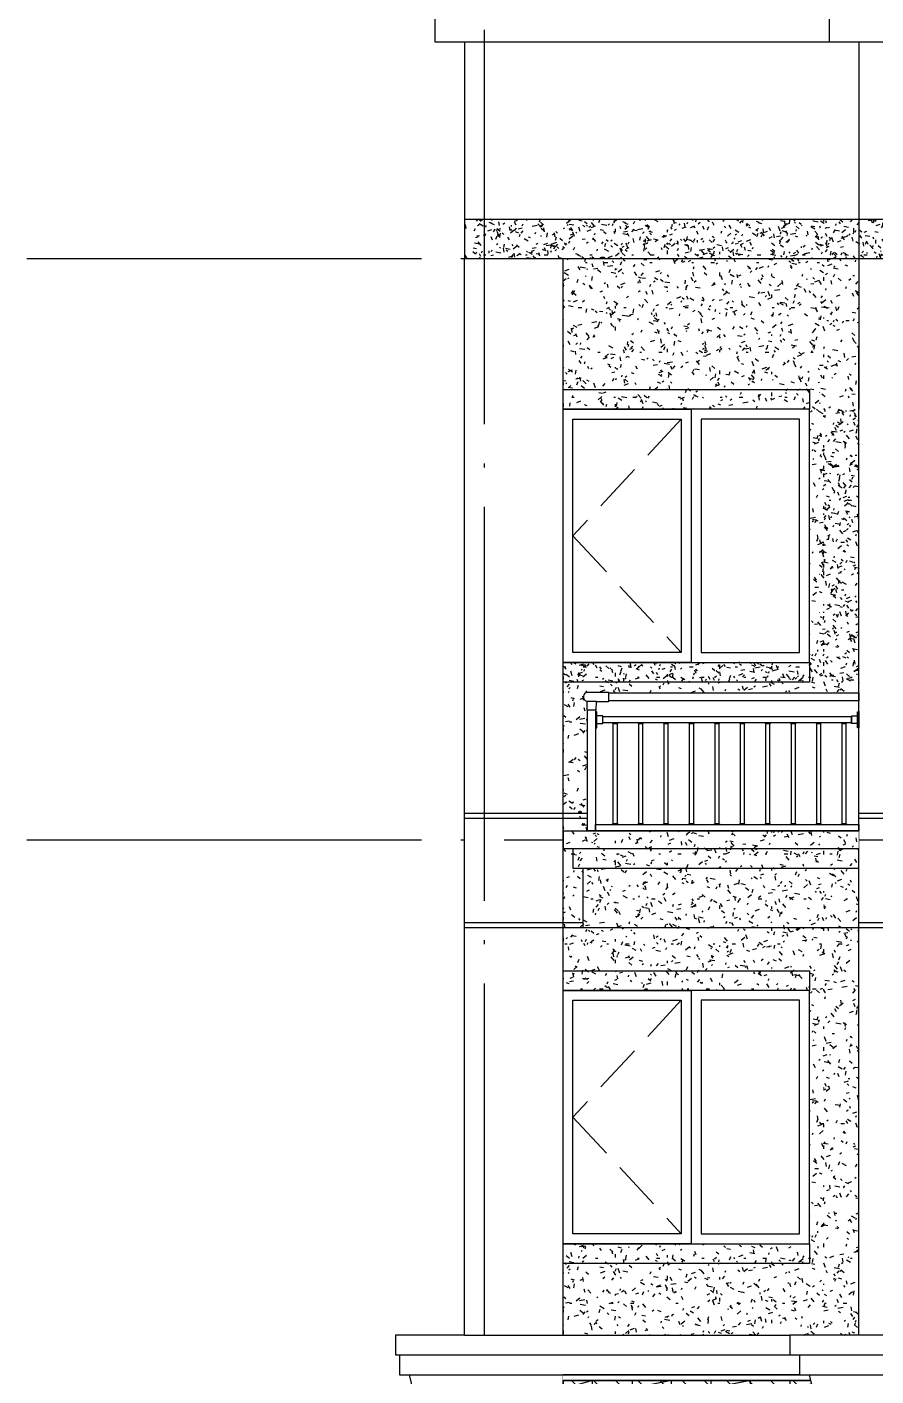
# Model space of a CAD drawing. Extents: x -12446 to 284554, y -295110 to 165007.
# Drawn here: x -714 to 3591, y -210926 to -204079 of the extents above; entities that cross this region are included whole.
import ezdxf
from ezdxf.xclip import XClip

# ---------------------------------------------------------------- set-up
doc = ezdxf.new("R2010")
doc.units = 0
doc.header["$LTSCALE"] = 1000
doc.header["$XCLIPFRAME"] = 0
doc.linetypes.add('AX-14-E$0$AX-85-M02$0$DASH', pattern=[0.35, 0.25, -0.1])
doc.linetypes.add('AX-14-E$0$DOTE', pattern=[2.42, 2, -0.2, 0.02, -0.2])
doc.layers.get('0').update_dxf_attribs({"linetype": 'CONTINUOUS'})
for name, color, linetype in [('A-Anno-Note', 241, 'CONTINUOUS'), ('AX-14-comp-tc$0$A-Detl-Patt', 8, 'CONTINUOUS'), ('AX-14-comp-tc$0$AX-T-LMCZ-Z$0$AX-13-E01-E03$0$A-Detl-Patt', 8, 'CONTINUOUS'), ('AX-14-comp-tc$0$灰褐色真石漆', 15, 'CONTINUOUS'), ('AX-14-E$0$A-Anno-Note', 241, 'CONTINUOUS'), ('AX-14-E$0$A-Detl-Fine', 152, 'CONTINUOUS'), ('AX-14-E$0$A-Detl-Medm', 40, 'CONTINUOUS'), ('AX-14-E$0$A-Detl-Patt', 8, 'CONTINUOUS'), ('AX-14-E$0$A-Detl-Thin', 131, 'CONTINUOUS'), ('AX-14-E$0$A-elev-FIXT', 9, 'CONTINUOUS'), ('AX-14-E$0$A-elev-HRAL', 61, 'CONTINUOUS'), ('AX-14-E$0$A-Elev-line3', 40, 'CONTINUOUS'), ('AX-14-E$0$A-Hatch-Part', 167, 'CONTINUOUS'), ('AX-14-E$0$栏杆型材', 82, 'CONTINUOUS'), ('AX-14-E$0$灰褐色真石漆', 15, 'CONTINUOUS'), ('AX-14-E$0$阳台栏杆扶手', 82, 'CONTINUOUS')]:
    doc.layers.add(name, color=color, linetype=linetype)
doc.layers.add('AX-14-E$0$A-Grid', color=222, linetype='AX-14-E$0$DOTE', plot=False)
pattern_1 = [(180, (0, 0), (-1e-14, -158.75), []), (180, (-79.38, 79.38), (-1e-14, -158.75), [79.375, -39.6875])]
pattern_2 = [(0, (-60267.77, -435782.6), (132, 228), [12, -201, 9, -87, 18, -213]), (10, (-60324.77, -435659.6), (80.67614, 285.3443), [21, -51, 27, -159, 15, -198]), (20, (-60354.77, -435755.6), (133.47095, 220.97625), [24, -165, 21, -123, 15, -96]), (30, (-60267.77, -435773.6), (-21.96926, 254.05187), [15, -99, 12, -147, 9, -195]), (40, (-60351.77, -435707.6), (33.83592, 216.370355), [12, -132, 9, -84, 24, -153]), (50, (-60306.77, -435815.6), (-80.24786, 235.7335), [6, -111, 15, -183, 18, -93]), (60, (-60297.77, -435794.6), (-99.47303, 223.70766), [15, -123, 6, -144, 12, -111]), (70, (-60330.77, -435830.6), (-109.89227, 215.58685), [9, -57, 18, -96, 12, -132]), (80, (-60315.77, -435653.6), (-208.56534, 164.71945), [21, -132, 9, -156, 18, -147]), (90, (-60297.77, -435782.6), (-264, 111), [18, -93, 12, -183, 6, -186]), (100, (-60345.77, -435689.6), (-247.97146, 145.1453), [21, -117, 18, -96, 21, -219]), (110, (-60366.77, -435860.6), (-240.44034, 81.69114), [24, -78, 12, -159, 18, -174]), (120, (-60447.77, -435824.6), (-286.64994, 28.49227), [15, -201, 18, -93, 21, -123]), (130, (-60381.77, -435890.6), (-279.10777, 71.26608), [9, -66, 12, -129, 24, -168]), (140, (-60471.77, -435650.6), (-220.59685, -34.20569), [18, -108, 21, -93, 12, -126]), (150, (-60222.77, -435908.6), (-204.82497, -120.76726), [12, -84, 24, -186, 21, -171]), (160, (-60420.77, -435740.6), (-237.90107, -162.4287), [18, -126, 15, -114, 12, -183]), (170, (-60402.77, -435812.6), (-215.64405, -169.12317), [27, -99, 18, -135, 24, -132])]

# ---------------------------------------------------------------- blocks, each defined once
blk = doc.blocks.new('AX-14-E$0$14141415YHTR4H54H56D')
at = {"layer": 'AX-14-E$0$A-Detl-Fine'}
for points in [[(100, 2900), (650, 2900), (650, 1715), (100, 1715)], [(1250, 2900), (750, 2900), (750, 1715), (1250, 1715)]]:
    blk.add_lwpolyline(points, close=True, dxfattribs=at)
at = {"layer": 'AX-14-E$0$A-Detl-Patt', "linetype": 'AX-14-E$0$AX-85-M02$0$DASH'}
blk.add_lwpolyline([(650, 2900), (100, 2307.5), (650, 1715)], dxfattribs=at)
at = {"layer": 'AX-14-E$0$A-Detl-Thin'}
blk.add_line((-450, 765), (-450, 3715), dxfattribs=at)
blk.add_lwpolyline([(1550, 320), (1550, 3270)], dxfattribs=at)
for points in [[(50, 3050), (1300, 3050), (1300, 2950), (50, 2950)], [(50, 2950), (700, 2950), (700, 1665), (50, 1665)], [(1300, 2950), (700, 2950), (700, 1665), (1300, 1665)], [(50, 1665), (1300, 1665), (1300, 1565), (50, 1565)]]:
    blk.add_lwpolyline(points, close=True, dxfattribs=at)
blk = doc.blocks.new('AX-14-E$0$4080转角立图')
at = {"layer": 'AX-14-E$0$A-elev-FIXT', "linetype": 'Continuous'}
blk.add_line((25.6, 42), (-24.3, 42), dxfattribs=at)
blk.add_lwpolyline([(-25.3, 43, -0.327139), (-24.2, 41.5), (-23.5, 0), (23.5, 0), (24.2, 40.5, -0.409111), (25.7, 42), (85.3, 42, 0.414214), (86.8, 43.5), (86.8, 86.5, 0.414214), (85.3, 88), (-18.8, 88, 0.865157)], format="xyb", close=True, dxfattribs=at)
blk = doc.blocks.new('AX-14-E$0$32固定座立面')
at = {"layer": 'AX-14-E$0$栏杆型材', "color": 6, "linetype": 'Continuous'}
blk.add_line((-7, -22.5), (-7, 22.5), dxfattribs=at)
blk.add_lwpolyline([(-7, -22.5, 0.41166), (-10, -19.5), (-36, -19.3, -0.41166), (-37, -18.3), (-37, 18.3, -0.41166), (-36, 19.3), (-10, 19.5, 0.41166), (-7, 22.5), (-7, 39, -0.41166), (-5, 41), (0, 41.1), (0, -41.1), (-5, -41, -0.41166), (-7, -39)], format="xyb", close=True, dxfattribs=at)
blk = doc.blocks.new('AX-14-E$0$A$C4D5E14F1')
at = {"layer": 'AX-14-E$0$A-Detl-Fine'}
for points in [[(100, 2900), (650, 2900), (650, 1715), (100, 1715)], [(1250, 2900), (750, 2900), (750, 1715), (1250, 1715)]]:
    blk.add_lwpolyline(points, close=True, dxfattribs=at)
at = {"layer": 'AX-14-E$0$A-Detl-Patt', "linetype": 'AX-14-E$0$AX-85-M02$0$DASH'}
blk.add_lwpolyline([(650, 2900), (100, 2307.5), (650, 1715)], dxfattribs=at)
at = {"layer": 'AX-14-E$0$A-Detl-Thin'}
blk.add_line((-450, 765), (-450, 3715), dxfattribs=at)
for points in [[(1550, 320), (1550, 3270)], [(1550, 320), (1550, 810)], [(150, 620), (1550, 620)], [(150, 320), (1550, 320)]]:
    blk.add_lwpolyline(points, dxfattribs=at)
for points in [[(50, 3050), (1300, 3050), (1300, 2950), (50, 2950)], [(50, 2950), (700, 2950), (700, 1665), (50, 1665)], [(1300, 2950), (700, 2950), (700, 1665), (1300, 1665)], [(50, 1665), (1300, 1665), (1300, 1565), (50, 1565)]]:
    blk.add_lwpolyline(points, close=True, dxfattribs=at)
at = {"layer": 'AX-14-E$0$A-elev-HRAL', "ltscale": 10}
for points in [[(302, 1358, 0.414214), (301.5, 1357.5), (301.5, 1355.5, 0.414214), (302, 1355), (327, 1355, 0.414214), (327.5, 1355.5), (327.5, 1357.5, 0.414214), (327, 1358)], [(431, 1358, 0.414214), (430.5, 1357.5), (430.5, 1355.5, 0.414214), (431, 1355), (456, 1355, 0.414214), (456.5, 1355.5), (456.5, 1357.5, 0.414214), (456, 1358)], [(560, 1358, 0.414214), (559.5, 1357.5), (559.5, 1355.5, 0.414214), (560, 1355), (585, 1355, 0.414214), (585.5, 1355.5), (585.5, 1357.5, 0.414214), (585, 1358)], [(689, 1358, 0.414214), (688.5, 1357.5), (688.5, 1355.5, 0.414214), (689, 1355), (714, 1355, 0.414214), (714.5, 1355.5), (714.5, 1357.5, 0.414214), (714, 1358)], [(818, 1358, 0.414214), (817.5, 1357.5), (817.5, 1355.5, 0.414214), (818, 1355), (843, 1355, 0.414214), (843.5, 1355.5), (843.5, 1357.5, 0.414214), (843, 1358)], [(947, 1358, 0.414214), (946.5, 1357.5), (946.5, 1355.5, 0.414214), (947, 1355), (972, 1355, 0.414214), (972.5, 1355.5), (972.5, 1357.5, 0.414214), (972, 1358)], [(1076, 1358, 0.414214), (1075.5, 1357.5), (1075.5, 1355.5, 0.414214), (1076, 1355), (1101, 1355, 0.414214), (1101.5, 1355.5), (1101.5, 1357.5, 0.414214), (1101, 1358)], [(1205, 1358, 0.414214), (1204.5, 1357.5), (1204.5, 1355.5, 0.414214), (1205, 1355), (1230, 1355, 0.414214), (1230.5, 1355.5), (1230.5, 1357.5, 0.414214), (1230, 1358)], [(1334, 1358, 0.414214), (1333.5, 1357.5), (1333.5, 1355.5, 0.414214), (1334, 1355), (1359, 1355, 0.414214), (1359.5, 1355.5), (1359.5, 1357.5, 0.414214), (1359, 1358)], [(1463, 1358, 0.414214), (1462.5, 1357.5), (1462.5, 1355.5, 0.414214), (1463, 1355), (1488, 1355, 0.414214), (1488.5, 1355.5), (1488.5, 1357.5, 0.414214), (1488, 1358)]]:
    blk.add_lwpolyline(points, format="xyb", close=True, dxfattribs=at)
for points in [[(324, 845), (305, 845), (305, 1355), (324, 1355)], [(453, 845), (434, 845), (434, 1355), (453, 1355)], [(582, 845), (563, 845), (563, 1355), (582, 1355)], [(711, 845), (692, 845), (692, 1355), (711, 1355)], [(840, 845), (821, 845), (821, 1355), (840, 1355)], [(969, 845), (950, 845), (950, 1355), (969, 1355)], [(1098, 845), (1079, 845), (1079, 1355), (1098, 1355)], [(1227, 845), (1208, 845), (1208, 1355), (1227, 1355)], [(1356, 845), (1337, 845), (1337, 1355), (1356, 1355)], [(1485, 845), (1466, 845), (1466, 1355), (1485, 1355)]]:
    blk.add_lwpolyline(points, close=True, dxfattribs=at)
at = {"layer": 'AX-14-E$0$栏杆型材'}
blk.add_lwpolyline([(252, 1390), (1513, 1390), (1513, 1358), (252, 1358)], close=True, dxfattribs=at)
at = {"layer": 'AX-14-E$0$阳台栏杆扶手'}
blk.add_lwpolyline([(1550, 1470), (281.8, 1470), (281.8, 1510), (1550, 1510)], close=True, dxfattribs=at)
at = {"layer": 'AX-14-E$0$A-elev-HRAL'}
for name, p in [('AX-14-E$0$4080转角立图', (195, 1425)), ('AX-14-E$0$32固定座立面', (1550, 1374))]:
    blk.add_blockref(name, p, dxfattribs=at)
at = {"layer": 'AX-14-E$0$A-elev-HRAL', "xscale": -1}
blk.add_blockref('AX-14-E$0$32固定座立面', (215, 1374), dxfattribs=at)
blk.add_wipeout([(50, 810), (1550, 810), (1550, 720), (50, 720)]).dxf.layer = 'AX-14-E$0$A-Detl-Thin'
at = {"layer": 'AX-14-E$0$A-Detl-Thin'}
for points in [[(50, 810), (1550, 810)], [(50, 810), (50, 720), (100, 720), (100, 620), (150, 620), (150, 320)], [(100, 720), (1550, 720)]]:
    blk.add_lwpolyline(points, dxfattribs=at)
at = {"layer": 'AX-14-E$0$A-elev-HRAL', "ltscale": 10}
for points in [[(302, 842, -0.414214), (301.5, 842.5), (301.5, 844.5, -0.414214), (302, 845), (327, 845, -0.414214), (327.5, 844.5), (327.5, 842.5, -0.414214), (327, 842)], [(431, 842, -0.414214), (430.5, 842.5), (430.5, 844.5, -0.414214), (431, 845), (456, 845, -0.414214), (456.5, 844.5), (456.5, 842.5, -0.414214), (456, 842)], [(560, 842, -0.414214), (559.5, 842.5), (559.5, 844.5, -0.414214), (560, 845), (585, 845, -0.414214), (585.5, 844.5), (585.5, 842.5, -0.414214), (585, 842)], [(689, 842, -0.414214), (688.5, 842.5), (688.5, 844.5, -0.414214), (689, 845), (714, 845, -0.414214), (714.5, 844.5), (714.5, 842.5, -0.414214), (714, 842)], [(818, 842, -0.414214), (817.5, 842.5), (817.5, 844.5, -0.414214), (818, 845), (843, 845, -0.414214), (843.5, 844.5), (843.5, 842.5, -0.414214), (843, 842)], [(947, 842, -0.414214), (946.5, 842.5), (946.5, 844.5, -0.414214), (947, 845), (972, 845, -0.414214), (972.5, 844.5), (972.5, 842.5, -0.414214), (972, 842)], [(1076, 842, -0.414214), (1075.5, 842.5), (1075.5, 844.5, -0.414214), (1076, 845), (1101, 845, -0.414214), (1101.5, 844.5), (1101.5, 842.5, -0.414214), (1101, 842)], [(1205, 842, -0.414214), (1204.5, 842.5), (1204.5, 844.5, -0.414214), (1205, 845), (1230, 845, -0.414214), (1230.5, 844.5), (1230.5, 842.5, -0.414214), (1230, 842)], [(1334, 842, -0.414214), (1333.5, 842.5), (1333.5, 844.5, -0.414214), (1334, 845), (1359, 845, -0.414214), (1359.5, 844.5), (1359.5, 842.5, -0.414214), (1359, 842)], [(1463, 842, -0.414214), (1462.5, 842.5), (1462.5, 844.5, -0.414214), (1463, 845), (1488, 845, -0.414214), (1488.5, 844.5), (1488.5, 842.5, -0.414214), (1488, 842)]]:
    blk.add_lwpolyline(points, format="xyb", close=True, dxfattribs=at)
at = {"layer": 'AX-14-E$0$栏杆型材'}
for points in [[(175, 1425), (215, 1425), (215, 810), (175, 810)], [(215, 842), (1550, 842), (1550, 810), (215, 810)]]:
    blk.add_lwpolyline(points, close=True, dxfattribs=at)
blk = doc.blocks.new('AX-14-E$0$A$C40EB36A3')
at = {"layer": 'AX-14-E$0$A-Detl-Thin'}
for p, q in [((900, 3005), (2750, 3005)), ((2900, 3005), (8200, 3005)), ((2900, 1905), (2900, 1140))]:
    blk.add_line(p, q, dxfattribs=at)
for points in [[(830, 4305), (0, 4305), (0, 4105), (100, 4105), (100, 4035), (50, 4035), (50, 3955), (100, 3955), (500, 3555), (550, 3555), (550, 3505), (750, 3305), (800, 3305), (800, 3155), (750, 3155), (750, 3005), (900, 3005), (900, 1905)], [(8200, 4305), (2000, 4305), (2000, 4105), (2100, 4105), (2100, 4035), (2050, 4035), (2050, 3955), (2100, 3955), (2500, 3555), (2550, 3555), (2550, 3505), (2750, 3305), (2800, 3305), (2800, 3155), (2750, 3155), (2750, 3005), (2900, 3005), (2900, 1905)]]:
    blk.add_lwpolyline(points, dxfattribs=at)
blk = doc.blocks.new('AX-14-E$0$WYHREBHEWYHRE')
blk.add_wipeout([(64620.2, 256100.5), (62320.2, 256100.5), (62320.2, 255150.5), (64620.2, 255150.5)]).dxf.layer = 'AX-14-E$0$A-Detl-Thin'
at = {"layer": 'AX-14-E$0$A-Detl-Fine'}
h = blk.add_hatch(dxfattribs=at)
h.set_pattern_fill('ANSI33', color=13, scale=50, angle=135, style=0)
h.set_pattern_definition(pattern_1)
h.paths.add_polyline_path([(62570.2, 256070.5), (62770.2, 256070.5), (62770.2, 255200.5), (62570.2, 255200.5)])
h = blk.add_hatch(dxfattribs=at)
h.set_pattern_fill('ANSI33', color=13, scale=50, angle=135, style=0)
h.set_pattern_definition(pattern_1)
h.paths.add_polyline_path([(62970.2, 256070.5), (63170.2, 256070.5), (63170.2, 255200.5), (62970.2, 255200.5)])
h = blk.add_hatch(dxfattribs=at)
h.set_pattern_fill('ANSI33', color=13, scale=50, angle=135, style=0)
h.set_pattern_definition(pattern_1)
h.paths.add_polyline_path([(63370.2, 256070.5), (63570.2, 256070.5), (63570.2, 255200.5), (63370.2, 255200.5)])
h = blk.add_hatch(dxfattribs=at)
h.set_pattern_fill('ANSI33', color=13, scale=50, angle=135, style=0)
h.set_pattern_definition(pattern_1)
h.paths.add_polyline_path([(63770.2, 256070.5), (63970.2, 256070.5), (63970.2, 255200.5), (63770.2, 255200.5)])
h = blk.add_hatch(dxfattribs=at)
h.set_pattern_fill('ANSI33', color=13, scale=50, angle=135, style=0)
h.set_pattern_definition(pattern_1)
h.paths.add_polyline_path([(64170.2, 256070.5), (64370.2, 256070.5), (64370.2, 255200.5), (64170.2, 255200.5)])
at = {"layer": 'AX-14-E$0$A-Detl-Patt'}
h = blk.add_hatch(dxfattribs=at)
h.set_pattern_fill('ANSI31', color=256, scale=50, angle=90)
h.set_pattern_definition([(135, (0, 0), (-56.1266, -56.1266), [])])
h.paths.add_polyline_path([(64520.2, 255200.5), (62420.2, 255200.5), (62420.2, 256070.5), (64520.2, 256070.5)])
blk.add_lwpolyline([(62420.2, 255200.5), (64520.2, 255200.5), (64520.2, 256070.5), (62420.2, 256070.5)], close=True, dxfattribs=at)
at = {"layer": 'AX-14-E$0$A-Elev-line3'}
for p, q in [((62320.2, 255150.5), (62320.2, 256100.5)), ((64620.2, 255150.5), (64620.2, 256100.5))]:
    blk.add_line(p, q, dxfattribs=at)
at = {"layer": 'AX-14-E$0$A-Hatch-Part'}
for p, q in [((62770.2, 256010.5), (62570.2, 256010.5)), ((63170.2, 256010.5), (62970.2, 256010.5)), ((63570.2, 256010.5), (63370.2, 256010.5)), ((63970.2, 256010.5), (63770.2, 256010.5)), ((64370.2, 256010.5), (64170.2, 256010.5)), ((62770.2, 255380.5), (62570.2, 255380.5)), ((63170.2, 255380.5), (62970.2, 255380.5)), ((63570.2, 255380.5), (63370.2, 255380.5)), ((63970.2, 255380.5), (63770.2, 255380.5)), ((64370.2, 255380.5), (64170.2, 255380.5)), ((62320.2, 255150.5), (64620.2, 255150.5))]:
    blk.add_line(p, q, dxfattribs=at)
for points in [[(62570.2, 256070.5), (62452, 256037.3), (62420.2, 255200.5)], [(62970.2, 256070.5), (62802, 256037.3), (62770.2, 255200.5)], [(63370.2, 256070.5), (63202, 256037.3), (63170.2, 255200.5)], [(63770.2, 256070.5), (63602, 256037.3), (63570.2, 255200.5)], [(64170.2, 256070.5), (64002, 256037.3), (63970.2, 255200.5)], [(64520.2, 256070.5), (64402, 256037.3), (64370.2, 255200.5)]]:
    blk.add_lwpolyline(points, dxfattribs=at)
for points in [[(64520.2, 255200.5), (62420.2, 255200.5), (62420.2, 256070.5), (64520.2, 256070.5)], [(62570.2, 256070.5), (62770.2, 256070.5), (62770.2, 255200.5), (62570.2, 255200.5)], [(62970.2, 256070.5), (63170.2, 256070.5), (63170.2, 255200.5), (62970.2, 255200.5)], [(63370.2, 256070.5), (63570.2, 256070.5), (63570.2, 255200.5), (63370.2, 255200.5)], [(63770.2, 256070.5), (63970.2, 256070.5), (63970.2, 255200.5), (63770.2, 255200.5)], [(64170.2, 256070.5), (64370.2, 256070.5), (64370.2, 255200.5), (64170.2, 255200.5)]]:
    blk.add_lwpolyline(points, close=True, dxfattribs=at)
blk = doc.blocks.new('AX-14-E$0$FAGSGSGJDSGUJDSGFKSSGAFUKSF')
blk.add_wipeout([(220, 1433.2), (70, 2063.2), (20, 2063.2), (20, 2163.2), (0, 2163.2), (0, 2263.2), (2000, 2263.2), (2000, 2163.2), (2050, 2163.2), (2050, 2063.2), (2098.7, 2063.2), (2250, 1433.2), (2300, 1433.2), (2300, 1163.2), (2250, 1163.2), (2250, 1063.2), (250, 1063.2), (250, 1163.2), (270, 1163.2), (270, 1433.2)]).dxf.layer = 'AX-14-E$0$A-Detl-Thin'
at = {"layer": 'AX-14-E$0$A-Anno-Note'}
blk.add_lwpolyline([(850, 1163.2), (2350, 1163.2), (2350, 2063.2), (850, 2063.2)], close=True, dxfattribs=at)
at = {"layer": 'AX-14-E$0$A-Detl-Medm'}
blk.add_line((350, 2263.2), (7300, 2263.2), dxfattribs=at)
blk.add_lwpolyline([(350, 2263.2), (0, 2263.2), (0, 2163.2), (20, 2163.2), (20, 2063.2), (70, 2063.2), (220, 1433.2), (270, 1433.2), (270, 1233.2), (270, 1233.2), (270, 1193.2), (270, 1163.2), (250, 1163.2), (250, 1063.2)], dxfattribs=at)
at = {"layer": 'AX-14-E$0$A-Detl-Thin'}
blk.add_line((2000, 2263.2), (2350, 2263.2), dxfattribs=at)
blk.add_lwpolyline([(2000, 2263.2), (2000, 2163.2), (2050, 2163.2)], dxfattribs=at)
ref = blk.add_blockref('AX-14-E$0$WYHREBHEWYHRE', (-61570.2, -254037.4))
XClip(ref).set_block_clipping_path([(62420.1876902261, 255200.548490646), (63870.1841075929, 256100.5485220714)])
blk.add_lwpolyline([(2000, 2263.2), (2000, 2163.2), (2050, 2163.2), (2050, 2063.2), (2100, 2063.2), (2250, 1433.2), (2300, 1433.2), (2300, 1163.2), (2250, 1163.2), (2250, 1063.2)], dxfattribs=at)
blk.add_wipeout([(2000, 2263.2), (2000, 2163.2), (2050, 2163.2), (2050, 2063.2), (2098.7, 2063.2), (2250, 1433.2), (2300, 1433.2), (2300, 1163.2), (2250, 1163.2), (2250, 1063.2), (5900, 1063.2), (5900, 1228.2), (5800, 1228.2), (5800, 1328.2), (5850, 1328.2), (5850, 1598.2), (5800, 1598.2), (5650, 2063.2), (5600, 2063.2), (5600, 2163.2), (5550, 2163.2), (5550, 2263.2)]).dxf.layer = 'AX-14-E$0$A-Detl-Thin'
blk.add_wipeout([(2000, 2263.2), (2000, 2163.2), (2050, 2163.2), (2050, 2063.2), (2098.7, 2063.2), (2250, 1433.2), (2300, 1433.2), (2300, 1163.2), (2250, 1163.2), (2250, 1063.2), (5900, 1063.2), (5900, 1228.2), (5800, 1228.2), (5800, 1328.2), (5850, 1328.2), (5850, 1598.2), (5800, 1598.2), (5650, 2063.2), (5600, 2063.2), (5600, 2163.2), (5550, 2163.2), (5550, 2263.2)]).dxf.layer = 'AX-14-E$0$A-Detl-Thin'
at = {"layer": 'AX-14-E$0$A-Detl-Medm'}
for p, q in [((20, 2163.2), (7300, 2163.2)), ((20, 2063.2), (7300, 2063.2))]:
    blk.add_line(p, q, dxfattribs=at)
blk.add_lwpolyline([(2000, 2263.2), (2000, 2163.2), (2050, 2163.2), (2050, 2063.2), (2098.7, 2063.2), (2250, 1433.2), (2300, 1433.2), (2300, 1163.2), (2250, 1163.2), (2250, 1063.2), (5900, 1063.2), (5900, 1228.2), (5800, 1228.2), (5800, 1328.2), (5850, 1328.2), (5850, 1598.2), (5800, 1598.2), (5650, 2063.2), (5600, 2063.2), (5600, 2163.2), (5550, 2163.2), (5550, 2263.2)], close=True, dxfattribs=at)
blk = doc.blocks.new('AX-14-E$0$wyhrehaw3yrjret')
at = {"layer": 'AX-14-E$0$A-Detl-Patt'}
for p, q in [((61836.2, 200784.7), (62461.2, 200784.7)), ((61836.2, 200759.7), (62461.2, 200759.7)), ((63836.2, 200784.7), (64661.2, 200784.7)), ((63836.2, 200759.7), (64661.2, 200759.7)), ((61836.2, 200229.7), (62436.2, 200229.7)), ((61836.2, 200204.7), (62436.2, 200204.7)), ((63836.2, 200229.7), (64636.2, 200229.7)), ((63836.2, 200204.7), (64636.2, 200204.7))]:
    blk.add_line(p, q, dxfattribs=at)
blk = doc.blocks.new('AX-14-comp-tc')
at = {"layer": 'AX-14-comp-tc$0$灰褐色真石漆'}
h = blk.add_hatch(dxfattribs=at)
h.set_pattern_fill('离散材料', color=256, scale=50)
h.set_pattern_definition([(0, (-60267.77, -435782.6), (132, 228), [12, -201, 9, -87, 18, -213]), (10, (-60324.77, -435659.6), (80.67614, 285.3443), [21, -51, 27, -159, 15, -198]), (20, (-60354.77, -435755.6), (133.47095, 220.97625), [24, -165, 21, -123, 15, -96]), (30, (-60267.77, -435773.6), (-21.96926, 254.05187), [15, -99, 12, -147, 9, -195]), (40, (-60351.77, -435707.6), (33.83592, 216.370355), [12, -132, 9, -84, 24, -153]), (50, (-60306.77, -435815.6), (-80.24786, 235.7335), [6, -111, 15, -183, 18, -93]), (60, (-60297.77, -435794.6), (-99.47303, 223.70766), [15, -123, 6, -144, 12, -111]), (70, (-60330.77, -435830.6), (-109.89227, 215.58685), [9, -57, 18, -96, 12, -132]), (80, (-60315.77, -435653.6), (-208.56534, 164.71945), [21, -132, 9, -156, 18, -147]), (90, (-60297.77, -435782.6), (-264, 111), [18, -93, 12, -183, 6, -186]), (100, (-60345.77, -435689.6), (-247.97146, 145.1453), [21, -117, 18, -96, 21, -219]), (110, (-60366.77, -435860.6), (-240.44034, 81.69114), [24, -78, 12, -159, 18, -174]), (120, (-60447.77, -435824.6), (-286.64994, 28.49227), [15, -201, 18, -93, 21, -123]), (130, (-60381.77, -435890.6), (-279.10777, 71.26608), [9, -66, 12, -129, 24, -168]), (140, (-60471.77, -435650.6), (-220.59685, -34.20569), [18, -108, 21, -93, 12, -126]), (150, (-60222.77, -435908.6), (-204.82497, -120.76726), [12, -84, 24, -186, 21, -171]), (160, (-60420.77, -435740.6), (-237.90107, -162.4287), [18, -126, 15, -114, 12, -183]), (170, (-60402.77, -435812.6), (-215.64405, -169.12317), [27, -99, 18, -135, 24, -132])])
h.paths.add_polyline_path([(1352.4, -211676.9), (4102.4, -211676.9), (4102.4, -211476.9), (1352.4, -211476.9)])
h = blk.add_hatch(dxfattribs=at)
h.set_pattern_fill('离散材料', color=256, scale=50)
h.set_pattern_definition(pattern_2)
h.paths.add_polyline_path([(1852.4, -211676.9), (3152.4, -211676.9), (3152.4, -212441.9), (1852.4, -212441.9)])
h = blk.add_hatch(dxfattribs=at)
h.set_pattern_fill('离散材料', color=256, scale=50)
h.set_pattern_definition([(0, (-60267.75, -373832.6), (132, 228), [12, -201, 9, -87, 18, -213]), (10, (-60324.75, -373709.6), (80.67614, 285.3443), [21, -51, 27, -159, 15, -198]), (20, (-60354.75, -373805.6), (133.47095, 220.97625), [24, -165, 21, -123, 15, -96]), (30, (-60267.75, -373823.6), (-21.96926, 254.05187), [15, -99, 12, -147, 9, -195]), (40, (-60351.75, -373757.6), (33.83592, 216.37036), [12, -132, 9, -84, 24, -153]), (50, (-60306.75, -373865.6), (-80.24786, 235.7335), [6, -111, 15, -183, 18, -93]), (60, (-60297.75, -373844.6), (-99.47303, 223.70766), [15, -123, 6, -144, 12, -111]), (70, (-60330.75, -373880.6), (-109.89227, 215.58685), [9, -57, 18, -96, 12, -132]), (80, (-60315.75, -373703.6), (-208.56534, 164.71945), [21, -132, 9, -156, 18, -147]), (90, (-60297.75, -373832.6), (-264, 111), [18, -93, 12, -183, 6, -186]), (100, (-60345.75, -373739.6), (-247.97146, 145.1453), [21, -117, 18, -96, 21, -219]), (110, (-60366.75, -373910.6), (-240.44034, 81.69114), [24, -78, 12, -159, 18, -174]), (120, (-60447.75, -373874.6), (-286.64994, 28.49227), [15, -201, 18, -93, 21, -123]), (130, (-60381.75, -373940.6), (-279.10777, 71.26608), [9, -66, 12, -129, 24, -168]), (140, (-60471.75, -373700.6), (-220.59685, -34.20569), [18, -108, 21, -93, 12, -126]), (150, (-60222.75, -373958.6), (-204.82497, -120.76726), [12, -84, 24, -186, 21, -171]), (160, (-60420.75, -373790.6), (-237.90107, -162.4287), [18, -126, 15, -114, 12, -183]), (170, (-60402.75, -373862.6), (-215.64405, -169.12317), [27, -99, 18, -135, 24, -132])])
h.paths.add_polyline_path([(3152.4, -213826.9), (3352.4, -213826.9), (3352.4, -211676.9), (3152.4, -211676.9)])
h = blk.add_hatch(dxfattribs=at)
h.set_pattern_fill('离散材料', color=256, scale=50)
h.set_pattern_definition([(0, (-60267.77, -376782.6), (132, 228), [12, -201, 9, -87, 18, -213]), (10, (-60324.77, -376659.6), (80.67614, 285.3443), [21, -51, 27, -159, 15, -198]), (20, (-60354.77, -376755.6), (133.47095, 220.97625), [24, -165, 21, -123, 15, -96]), (30, (-60267.77, -376773.6), (-21.96926, 254.05187), [15, -99, 12, -147, 9, -195]), (40, (-60351.77, -376707.6), (33.83592, 216.37036), [12, -132, 9, -84, 24, -153]), (50, (-60306.77, -376815.6), (-80.24786, 235.7335), [6, -111, 15, -183, 18, -93]), (60, (-60297.77, -376794.6), (-99.47303, 223.70766), [15, -123, 6, -144, 12, -111]), (70, (-60330.77, -376830.6), (-109.89227, 215.58685), [9, -57, 18, -96, 12, -132]), (80, (-60315.77, -376653.6), (-208.56534, 164.71945), [21, -132, 9, -156, 18, -147]), (90, (-60297.77, -376782.6), (-264, 111), [18, -93, 12, -183, 6, -186]), (100, (-60345.77, -376689.6), (-247.97146, 145.1453), [21, -117, 18, -96, 21, -219]), (110, (-60366.77, -376860.6), (-240.44034, 81.69114), [24, -78, 12, -159, 18, -174]), (120, (-60447.77, -376824.6), (-286.64994, 28.49227), [15, -201, 18, -93, 21, -123]), (130, (-60381.77, -376890.6), (-279.10777, 71.26608), [9, -66, 12, -129, 24, -168]), (140, (-60471.77, -376650.6), (-220.59685, -34.20569), [18, -108, 21, -93, 12, -126]), (150, (-60222.77, -376908.6), (-204.82497, -120.76726), [12, -84, 24, -186, 21, -171]), (160, (-60420.77, -376740.6), (-237.90107, -162.4287), [18, -126, 15, -114, 12, -183]), (170, (-60402.77, -376812.6), (-215.64405, -169.12317), [27, -99, 18, -135, 24, -132])])
h.paths.add_polyline_path([(1852.4, -214581.9), (1977.4, -214581.9), (1977.4, -213966.9), (1973.9, -213966.9), (1972.9, -213924.5), (1957.1, -213917.3), (1954.1, -213903.2), (1955.8, -213892.7), (1963.5, -213882.2), (1978.6, -213878.9), (2083.7, -213879.3), (2084.1, -213881.9), (3315.4, -213881.9), (3344.5, -213881.5), (3345.4, -213862.8), (3347.4, -213860.8), (3352.4, -213860.8), (3352.4, -212441.9), (1852.4, -212441.9), (3102.4, -212441.9), (3102.4, -213726.9), (1852.4, -213726.9)])
h = blk.add_hatch(dxfattribs=at)
h.set_pattern_fill('离散材料', color=256, scale=50)
h.set_pattern_definition(pattern_2)
h.paths.add_polyline_path([(1852.4, -213726.9), (3152.4, -213726.9), (3152.4, -213826.9), (1852.4, -213826.9)])
h.paths.add_polyline_path([(4102.4, -213726.9), (5602.4, -213726.9), (5602.4, -213826.9), (4102.4, -213826.9)])
h = blk.add_hatch(dxfattribs=at)
h.set_pattern_fill('离散材料', color=256, scale=50)
h.set_pattern_definition([(0, (-60267.77, -379732.6), (132, 228), [12, -201, 9, -87, 18, -213]), (10, (-60324.77, -379609.6), (80.67614, 285.3443), [21, -51, 27, -159, 15, -198]), (20, (-60354.77, -379705.6), (133.47095, 220.97625), [24, -165, 21, -123, 15, -96]), (30, (-60267.77, -379723.6), (-21.96926, 254.05187), [15, -99, 12, -147, 9, -195]), (40, (-60351.77, -379657.6), (33.83592, 216.37036), [12, -132, 9, -84, 24, -153]), (50, (-60306.77, -379765.6), (-80.24786, 235.7335), [6, -111, 15, -183, 18, -93]), (60, (-60297.77, -379744.6), (-99.47303, 223.70766), [15, -123, 6, -144, 12, -111]), (70, (-60330.77, -379780.6), (-109.89227, 215.58685), [9, -57, 18, -96, 12, -132]), (80, (-60315.77, -379603.6), (-208.56534, 164.71945), [21, -132, 9, -156, 18, -147]), (90, (-60297.77, -379732.6), (-264, 111), [18, -93, 12, -183, 6, -186]), (100, (-60345.77, -379639.6), (-247.97146, 145.1453), [21, -117, 18, -96, 21, -219]), (110, (-60366.77, -379810.6), (-240.44034, 81.69114), [24, -78, 12, -159, 18, -174]), (120, (-60447.77, -379774.6), (-286.64994, 28.49227), [15, -201, 18, -93, 21, -123]), (130, (-60381.77, -379840.6), (-279.10777, 71.26608), [9, -66, 12, -129, 24, -168]), (140, (-60471.77, -379600.6), (-220.59685, -34.20569), [18, -108, 21, -93, 12, -126]), (150, (-60222.77, -379858.6), (-204.82497, -120.76726), [12, -84, 24, -186, 21, -171]), (160, (-60420.77, -379690.6), (-237.90107, -162.4287), [18, -126, 15, -114, 12, -183]), (170, (-60402.77, -379762.6), (-215.64405, -169.12317), [27, -99, 18, -135, 24, -132])])
h.paths.add_polyline_path([(1852.4, -217141.9), (2084.1, -217141.9), (3351.1, -217141.9), (3351.1, -214581.9), (1851.1, -214581.9), (1852.4, -215391.9), (3101.1, -215391.9), (3102.4, -216676.9), (1852.4, -216676.9)])
at = {"layer": 'AX-14-comp-tc$0$A-Detl-Patt'}
for p, q in [((1352.4, -211476.9), (4102.4, -211476.9)), ((1352.4, -211676.9), (4102.4, -211676.9))]:
    blk.add_line(p, q, dxfattribs=at)
at = {"layer": 'AX-14-comp-tc$0$AX-T-LMCZ-Z$0$AX-13-E01-E03$0$A-Detl-Patt'}
blk.add_line((1852.4, -217141.9), (1852.4, -211676.9), dxfattribs=at)
blk = doc.blocks.new('AX-14-E')
at = {"layer": 'AX-14-E$0$A-Grid'}
for p, q in [((1603.9, -199254.4), (1603.9, -263085.2)), ((-714.4, -205254.4), (39369.1, -205254.4)), ((-714.4, -208204.4), (39369.1, -208204.4))]:
    blk.add_line(p, q, dxfattribs=at)
blk.add_blockref('AX-14-E$0$14141415YHTR4H54H56D', (1953.9, -211919.4))
blk.add_blockref('AX-14-E$0$A$C4D5E14F1', (1953.9, -208969.4))
at = {"layer": 'AX-14-E$0$A-Detl-Thin'}
blk.add_blockref('AX-14-E$0$FAGSGSGJDSGUJDSGFKSSGAFUKSF', (1153.9, -212982.6), dxfattribs=at)
blk.add_blockref('AX-14-E$0$A$C40EB36A3', (603.9, -207159.4), dxfattribs=at)
at = {"layer": 'AX-14-E$0$A-Detl-Thin', "color": 6}
blk.add_blockref('AX-14-E$0$wyhrehaw3yrjret', (-60332.2, -408854.1), dxfattribs=at)
at = {"layer": 'AX-14-E$0$灰褐色真石漆'}
h = blk.add_hatch(dxfattribs=at)
h.set_pattern_fill('离散材料', color=256, scale=50)
h.set_pattern_definition([(0, (-60116.21, -429360.12), (132, 228), [12, -201, 9, -87, 18, -213]), (10, (-60173.2, -429237.12), (80.67614, 285.3443), [21, -51, 27, -159, 15, -198]), (20, (-60203.21, -429333.12), (133.47095, 220.97625), [24, -165, 21, -123, 15, -96]), (30, (-60116.21, -429351.12), (-21.96926, 254.05187), [15, -99, 12, -147, 9, -195]), (40, (-60200.21, -429285.12), (33.83592, 216.370355), [12, -132, 9, -84, 24, -153]), (50, (-60155.21, -429393.12), (-80.24786, 235.7335), [6, -111, 15, -183, 18, -93]), (60, (-60146.21, -429372.12), (-99.47303, 223.70766), [15, -123, 6, -144, 12, -111]), (70, (-60179.21, -429408.12), (-109.89227, 215.58685), [9, -57, 18, -96, 12, -132]), (80, (-60164.21, -429231.12), (-208.56534, 164.71945), [21, -132, 9, -156, 18, -147]), (90, (-60146.2, -429360.12), (-264, 111), [18, -93, 12, -183, 6, -186]), (100, (-60194.21, -429267.12), (-247.97146, 145.1453), [21, -117, 18, -96, 21, -219]), (110, (-60215.21, -429438.12), (-240.44034, 81.69114), [24, -78, 12, -159, 18, -174]), (120, (-60296.21, -429402.12), (-286.64994, 28.49227), [15, -201, 18, -93, 21, -123]), (130, (-60230.21, -429468.12), (-279.10777, 71.26608), [9, -66, 12, -129, 24, -168]), (140, (-60320.21, -429228.12), (-220.59685, -34.20569), [18, -108, 21, -93, 12, -126]), (150, (-60071.21, -429486.12), (-204.82497, -120.76726), [12, -84, 24, -186, 21, -171]), (160, (-60269.21, -429318.12), (-237.90107, -162.4287), [18, -126, 15, -114, 12, -183]), (170, (-60251.21, -429390.12), (-215.64405, -169.12317), [27, -99, 18, -135, 24, -132])])
h.paths.add_polyline_path([(1503.9, -205254.4), (4253.9, -205254.4), (4253.9, -205054.4), (1503.9, -205054.4)])
at = {"layer": 'AX-14-E$0$A-Detl-Patt'}
for p, q in [((1503.9, -205054.4), (4253.9, -205054.4)), ((1503.9, -205254.4), (4253.9, -205254.4))]:
    blk.add_line(p, q, dxfattribs=at)
at = {"layer": 'AX-14-E$0$A-Detl-Thin'}
blk.add_blockref('AX-14-comp-tc', (152.8, 6422.5), dxfattribs=at)

msp = doc.modelspace()

# ---------------------------------------------------------------- block references
at = {"layer": 'A-Anno-Note'}
msp.add_blockref('AX-14-E', (0, 0), dxfattribs=at)

doc.saveas('drawing.dxf')
